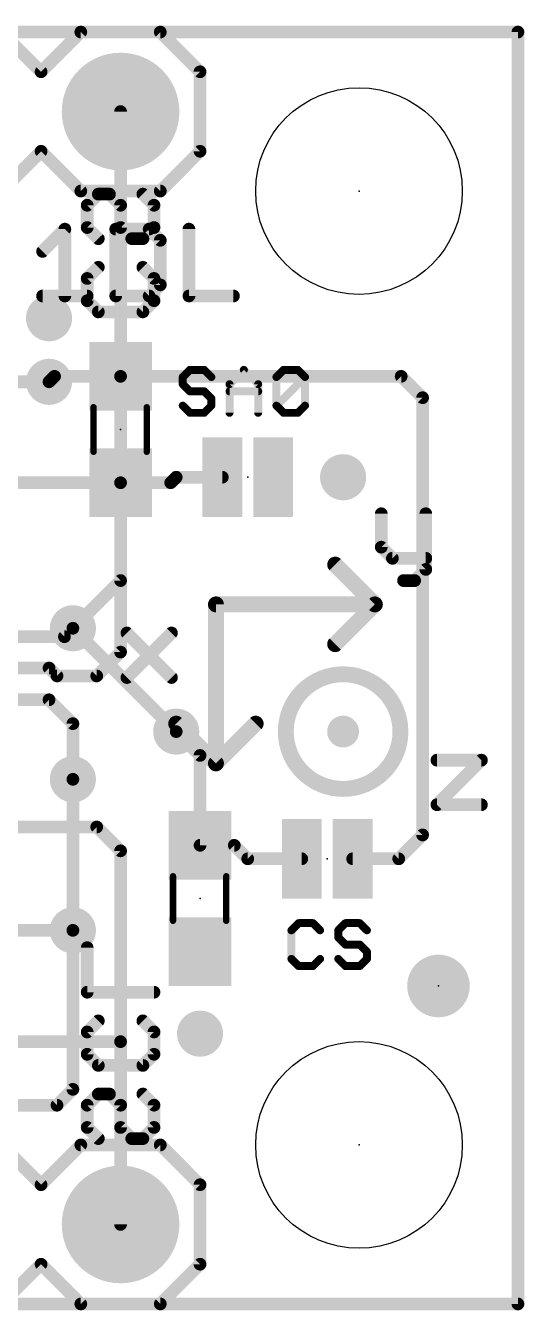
# Model space of a CAD drawing. Extents: x -19 to 88, y -20 to 20.
# Drawn here: x 12.45 to 20.42, y -0.1 to 20.42 of the extents above; entities that cross this region are included whole.
import ezdxf

# ---------------------------------------------------------------- set-up
doc = ezdxf.new("R2010")
doc.units = 0
for name, color, linetype in [('1', 12, 'CONTINUOUS'), ('16', 132, 'CONTINUOUS'), ('17', 110, 'CONTINUOUS'), ('18', 110, 'CONTINUOUS'), ('20', 53, 'CONTINUOUS'), ('21', 41, 'CONTINUOUS'), ('22', 40, 'CONTINUOUS'), ('23', 53, 'CONTINUOUS'), ('24', 53, 'CONTINUOUS'), ('51', 53, 'CONTINUOUS')]:
    doc.layers.add(name, color=color, linetype=linetype)

# ---------------------------------------------------------------- blocks, each defined once
blk = doc.blocks.new('RECT')
blk.add_solid([(-0.5, -0.5), (0.5, -0.5), (-0.5, 0.5), (0.5, 0.5)])
blk = doc.blocks.new('ROUNDP')
at = {"const_width": 0.5}
blk.add_lwpolyline([(0, -0.25, 1), (0, 0.25, 1), (0, -0.25)], format="xyb", dxfattribs=at)
blk = doc.blocks.new('PIE')
at = {"const_width": 0.5}
blk.add_lwpolyline([(0, -0.25, 1), (0, 0.25, 1), (0, -0.25)], format="xyb", dxfattribs=at)
blk = doc.blocks.new('ROUNDV')
at = {"const_width": 0.5}
blk.add_lwpolyline([(0, -0.25, 1), (0, 0.25, 1), (0, -0.25)], format="xyb", dxfattribs=at)

msp = doc.modelspace()

# ---------------------------------------------------------------- linework, layer by layer
at = {"layer": '1', "const_width": 0.2032}
for points in [[(20.32, 20.32), (0, 20.32)], [(20.32, 0), (20.32, 20.32)], [(12.915, 14.82), (12.827, 14.732)], [(13.97, 14.82), (12.915, 14.82)], [(13.97, 14.82), (18.454, 14.82)], [(18.454, 14.82), (18.796, 14.478)], [(18.796, 14.478), (18.796, 7.493)], [(13.97, 13.12), (12.28, 13.12)], [(13.97, 10.414), (13.97, 13.12)], [(13.97, 13.12), (14.771, 13.12)], [(14.771, 13.12), (14.859, 13.208)], [(14.859, 13.208), (15.5956, 13.208)], [(13.073, 10.66), (13.208, 10.795)], [(11.56, 10.66), (13.073, 10.66)], [(13.589, 10.033), (13.97, 10.414)], [(11.56, 10.16), (12.827, 10.16)], [(12.827, 10.16), (12.954, 10.033)], [(12.954, 10.033), (13.589, 10.033)], [(12.827, 9.652), (11.568, 9.652)], [(13.208, 9.271), (12.827, 9.652)], [(13.208, 8.382), (13.208, 9.271)], [(15.24, 8.763), (14.859, 9.144)], [(15.24, 7.327), (15.24, 8.763)], [(13.589, 7.62), (10.922, 7.62)], [(13.97, 7.239), (13.589, 7.62)], [(18.796, 7.493), (18.415, 7.112)], [(15.24, 7.327), (15.787, 7.327)], [(15.787, 7.327), (16.002, 7.112)], [(13.97, 4.191), (13.97, 7.239)], [(16.8656, 7.112), (16.002, 7.112)], [(18.415, 7.112), (17.6784, 7.112)], [(13.208, 5.969), (11.899, 5.969)], [(11.899, 4.191), (13.97, 4.191)], [(13.97, 1.27), (13.97, 4.191)], [(0, 0), (20.32, 0)]]:
    msp.add_lwpolyline(points, dxfattribs=at)
at = {"layer": '1', "const_width": 0.1016}
for points in [[(20.3708, 20.32, 1), (20.2692, 20.32)], [(20.32, 20.2692, 1), (20.32, 20.3708)], [(12.7911, 14.7679, 1), (12.8629, 14.6961)], [(12.915, 14.8708, 1), (12.915, 14.7692)], [(12.9509, 14.7841, 1), (12.8791, 14.8559)], [(13.97, 14.8708, 1), (13.97, 14.7692)], [(13.97, 14.7692, 1), (13.97, 14.8708)], [(18.4899, 14.8559, 1), (18.4181, 14.7841)], [(18.454, 14.7692, 1), (18.454, 14.8708)], [(18.8468, 14.478, 1), (18.7452, 14.478)], [(18.7601, 14.4421, 1), (18.8319, 14.5139)], [(14.0208, 13.12, 1), (13.9192, 13.12)], [(13.97, 13.1708, 1), (13.97, 13.0692)], [(13.97, 13.0692, 1), (13.97, 13.1708)], [(14.7351, 13.1559, 1), (14.8069, 13.0841)], [(14.771, 13.0692, 1), (14.771, 13.1708)], [(14.859, 13.2588, 1), (14.859, 13.1572)], [(14.8949, 13.1721, 1), (14.8231, 13.2439)], [(15.5956, 13.1572, 1), (15.5956, 13.2588)], [(13.2439, 10.7591, 1), (13.1721, 10.8309)], [(13.0371, 10.6959, 1), (13.1089, 10.6241)], [(13.073, 10.6092, 1), (13.073, 10.7108)], [(14.0059, 10.3781, 1), (13.9341, 10.4499)], [(12.827, 10.1092, 1), (12.827, 10.2108)], [(13.9192, 10.414, 1), (14.0208, 10.414)], [(12.8629, 10.1959, 1), (12.7911, 10.1241)], [(12.954, 10.0838, 1), (12.954, 9.9822)], [(12.9181, 9.9971, 1), (12.9899, 10.0689)], [(13.5531, 10.0689, 1), (13.6249, 9.9971)], [(13.589, 9.9822, 1), (13.589, 10.0838)], [(12.8629, 9.6879, 1), (12.7911, 9.6161)], [(12.827, 9.6012, 1), (12.827, 9.7028)], [(13.2588, 9.271, 1), (13.1572, 9.271)], [(13.1721, 9.2351, 1), (13.2439, 9.3069)], [(14.8949, 9.1799, 1), (14.8231, 9.1081)], [(15.2908, 8.763, 1), (15.1892, 8.763)], [(15.2041, 8.7271, 1), (15.2759, 8.7989)], [(13.1572, 8.382, 1), (13.2588, 8.382)], [(13.6249, 7.6559, 1), (13.5531, 7.5841)], [(13.589, 7.5692, 1), (13.589, 7.6708)], [(18.8319, 7.4571, 1), (18.7601, 7.5289)], [(15.24, 7.3778, 1), (15.24, 7.2762)], [(15.8229, 7.3629, 1), (15.7511, 7.2911)], [(15.787, 7.2762, 1), (15.787, 7.3778)], [(18.7452, 7.493, 1), (18.8468, 7.493)], [(14.0208, 7.239, 1), (13.9192, 7.239)], [(13.9341, 7.2031, 1), (14.0059, 7.2749)], [(15.1892, 7.327, 1), (15.2908, 7.327)], [(16.002, 7.1628, 1), (16.002, 7.0612)], [(15.9661, 7.0761, 1), (16.0379, 7.1479)], [(16.8656, 7.0612, 1), (16.8656, 7.1628)], [(17.6784, 7.1628, 1), (17.6784, 7.0612)], [(18.3791, 7.1479, 1), (18.4509, 7.0761)], [(18.415, 7.0612, 1), (18.415, 7.1628)], [(13.208, 5.9182, 1), (13.208, 6.0198)], [(14.0208, 4.191, 1), (13.9192, 4.191)], [(13.9192, 4.191, 1), (14.0208, 4.191)], [(13.97, 4.1402, 1), (13.97, 4.2418)], [(13.9192, 1.27, 1), (14.0208, 1.27)], [(20.2692, 0, 1), (20.3708, 0)], [(20.32, -0.0508, 1), (20.32, 0.0508)]]:
    msp.add_lwpolyline(points, format="xyb", dxfattribs=at)
at = {"layer": '16', "const_width": 0.2032}
for points in [[(20.32, 20.32), (0, 20.32)], [(20.32, 0), (20.32, 20.32)], [(13.97, 11.557), (13.97, 19.05)], [(7.874, 14.732), (12.827, 14.732)], [(13.208, 10.795), (13.97, 11.557)], [(14.859, 9.144), (13.208, 10.795)], [(13.208, 5.969), (13.208, 8.382)], [(13.208, 3.429), (13.208, 5.969)], [(12.954, 3.175), (13.208, 3.429)], [(11.684, 3.175), (12.954, 3.175)], [(0, 0), (20.32, 0)]]:
    msp.add_lwpolyline(points, dxfattribs=at)
at = {"layer": '16', "const_width": 0.1016}
for points in [[(20.3708, 20.32, 1), (20.2692, 20.32)], [(20.32, 20.2692, 1), (20.32, 20.3708)], [(14.0208, 19.05, 1), (13.9192, 19.05)], [(12.827, 14.6812, 1), (12.827, 14.7828)], [(13.9192, 11.557, 1), (14.0208, 11.557)], [(14.0059, 11.5211, 1), (13.9341, 11.5929)], [(13.2439, 10.8309, 1), (13.1721, 10.7591)], [(13.1721, 10.8309, 1), (13.2439, 10.7591)], [(14.8231, 9.1081, 1), (14.8949, 9.1799)], [(13.2588, 8.382, 1), (13.1572, 8.382)], [(13.2588, 5.969, 1), (13.1572, 5.969)], [(13.1572, 5.969, 1), (13.2588, 5.969)], [(13.2439, 3.3931, 1), (13.1721, 3.4649)], [(13.1572, 3.429, 1), (13.2588, 3.429)], [(12.9181, 3.2109, 1), (12.9899, 3.1391)], [(12.954, 3.1242, 1), (12.954, 3.2258)], [(20.2692, 0, 1), (20.3708, 0)], [(20.32, -0.0508, 1), (20.32, 0.0508)]]:
    msp.add_lwpolyline(points, format="xyb", dxfattribs=at)
at = {"layer": '20', "const_width": 0.2032}
for points in [[(20.32, 20.32), (0, 20.32)], [(20.32, 20.32), (20.32, 0)], [(0, 0), (20.32, 0)]]:
    msp.add_lwpolyline(points, dxfattribs=at)
at = {"layer": '20', "const_width": 0.1016}
for points in [[(20.3708, 20.32, 1), (20.2692, 20.32)], [(20.32, 20.2692, 1), (20.32, 20.3708)], [(20.2692, 0, 1), (20.3708, 0)], [(20.32, -0.0508, 1), (20.32, 0.0508)]]:
    msp.add_lwpolyline(points, format="xyb", dxfattribs=at)
at = {"layer": '20'}
for centre in [(17.78, 17.78), (17.78, 2.54)]:
    msp.add_circle(centre, 1.651, dxfattribs=at)
at = {"layer": '21'}
for points, const_width in [([(12.065, 20.32), (12.7, 19.685)], 0.2032), ([(13.335, 20.32), (12.7, 19.685)], 0.2032), ([(13.335, 20.32), (14.605, 20.32)], 0.2032), ([(14.605, 20.32), (15.24, 19.685)], 0.2032), ([(20.32, 0), (20.32, 20.32)], 0.2032), ([(15.24, 19.685), (15.24, 18.415)], 0.2032), ([(12.7, 18.415), (12.065, 17.78)], 0.2032), ([(12.7, 18.415), (13.335, 17.78)], 0.2032), ([(15.24, 18.415), (14.605, 17.78)], 0.2032), ([(14.605, 17.78), (13.335, 17.78)], 0.2032), ([(12.7236, 16.8154), (13.0795, 17.1713)], 0.2032), ([(13.0795, 17.1713), (13.0795, 16.1036)], 0.2032), ([(13.893, 17.1713), (13.893, 16.1036)], 0.2032), ([(14.4268, 17.1713), (13.893, 17.1713)], 0.2032), ([(14.6048, 16.9934), (14.4268, 17.1713)], 0.2032), ([(15.0624, 17.1713), (15.0624, 16.1036)], 0.2032), ([(14.6048, 16.2815), (14.6048, 16.9934)], 0.2032), ([(14.4268, 16.1036), (14.6048, 16.2815)], 0.2032), ([(12.7236, 16.1036), (13.4354, 16.1036)], 0.2032), ([(13.893, 16.1036), (14.4268, 16.1036)], 0.2032), ([(15.0624, 16.1036), (15.7742, 16.1036)], 0.2032), ([(15.0777, 14.9231), (14.9633, 14.8087)], 0.127), ([(15.3064, 14.9231), (15.0777, 14.9231)], 0.127), ([(15.4208, 14.8087), (15.3064, 14.9231)], 0.127), ([(15.7117, 14.6943), (15.9405, 14.9231)], 0.127), ([(15.9405, 14.9231), (16.1693, 14.6943)], 0.127), ([(16.4601, 14.8087), (16.5745, 14.9231)], 0.127), ([(16.5745, 14.9231), (16.8033, 14.9231)], 0.127), ([(16.8033, 14.9231), (16.9177, 14.8087)], 0.127), ([(14.9633, 14.8087), (14.9633, 14.6943)], 0.127), ([(16.4601, 14.3511), (16.4601, 14.8087)], 0.127), ([(16.4601, 14.3511), (16.9177, 14.8087)], 0.127), ([(16.9177, 14.8087), (16.9177, 14.3511)], 0.127), ([(14.9633, 14.6943), (15.0777, 14.5799)], 0.127), ([(15.0777, 14.5799), (15.3064, 14.5799)], 0.127), ([(15.3064, 14.5799), (15.4208, 14.4655)], 0.127), ([(15.7117, 14.2367), (15.7117, 14.6943)], 0.127), ([(15.7117, 14.5799), (16.1693, 14.5799)], 0.127), ([(16.1693, 14.6943), (16.1693, 14.2367)], 0.127), ([(15.0777, 14.2367), (14.9633, 14.3511)], 0.127), ([(15.4208, 14.3511), (15.3064, 14.2367)], 0.127), ([(15.4208, 14.4655), (15.4208, 14.3511)], 0.127), ([(16.5745, 14.2367), (16.4601, 14.3511)], 0.127), ([(16.9177, 14.3511), (16.8033, 14.2367)], 0.127), ([(15.3064, 14.2367), (15.0777, 14.2367)], 0.127), ([(16.8033, 14.2367), (16.5745, 14.2367)], 0.127), ([(18.1356, 12.6244), (18.1356, 12.0906)], 0.2032), ([(18.8474, 12.6244), (18.8474, 11.7347)], 0.2032), ([(18.1356, 12.0906), (18.3135, 11.9126)], 0.2032), ([(18.034, 11.176), (17.399, 11.811)], 0.254), ([(18.3135, 11.9126), (18.8474, 11.9126)], 0.2032), ([(18.8474, 11.7347), (18.6695, 11.5567)], 0.2032), ([(18.6695, 11.5567), (18.4915, 11.5567)], 0.2032), ([(15.494, 11.176), (15.494, 8.636)], 0.254), ([(15.494, 11.176), (18.034, 11.176)], 0.254), ([(17.399, 10.541), (18.034, 11.176)], 0.254), ([(14.0716, 10.7194), (14.7834, 10.0076)], 0.2032), ([(14.0716, 10.0076), (14.7834, 10.7194)], 0.2032), ([(14.859, 9.271), (15.494, 8.636)], 0.254), ([(15.494, 8.636), (16.129, 9.271)], 0.254), ([(19.0246, 8.6874), (19.7364, 8.6874)], 0.2032), ([(19.7364, 8.6874), (19.0246, 7.9756)], 0.2032), ([(19.0246, 7.9756), (19.7364, 7.9756)], 0.2032), ([(16.8149, 6.0839), (16.7005, 5.9695)], 0.127), ([(16.7005, 5.9695), (16.7005, 5.5119)], 0.127), ([(17.0437, 6.0839), (16.8149, 6.0839)], 0.127), ([(17.1581, 5.9695), (17.0437, 6.0839)], 0.127), ([(17.5633, 6.0839), (17.4489, 5.9695)], 0.127), ([(17.4489, 5.9695), (17.4489, 5.8551)], 0.127), ([(17.7921, 6.0839), (17.5633, 6.0839)], 0.127), ([(17.9065, 5.9695), (17.7921, 6.0839)], 0.127), ([(17.4489, 5.8551), (17.5633, 5.7407)], 0.127), ([(17.5633, 5.7407), (17.7921, 5.7407)], 0.127), ([(17.7921, 5.7407), (17.9065, 5.6263)], 0.127), ([(16.7005, 5.5119), (16.8149, 5.3975)], 0.127), ([(17.0437, 5.3975), (17.1581, 5.5119)], 0.127), ([(17.5633, 5.3975), (17.4489, 5.5119)], 0.127), ([(17.9065, 5.5119), (17.7921, 5.3975)], 0.127), ([(17.9065, 5.6263), (17.9065, 5.5119)], 0.127), ([(16.8149, 5.3975), (17.0437, 5.3975)], 0.127), ([(17.7921, 5.3975), (17.5633, 5.3975)], 0.127), ([(12.065, 2.54), (12.7, 1.905)], 0.2032), ([(13.335, 2.54), (12.7, 1.905)], 0.2032), ([(13.335, 2.54), (14.605, 2.54)], 0.2032), ([(14.605, 2.54), (15.24, 1.905)], 0.2032), ([(15.24, 1.905), (15.24, 0.635)], 0.2032), ([(12.7, 0.635), (12.065, 0)], 0.2032), ([(12.7, 0.635), (13.335, 0)], 0.2032), ([(15.24, 0.635), (14.605, 0)], 0.2032), ([(14.605, 0), (13.335, 0)], 0.2032)]:
    msp.add_lwpolyline(points, dxfattribs=dict(at, const_width=const_width))
for points, const_width in [([(13.335, 20.3708, 1), (13.335, 20.2692)], 0.1016), ([(13.3709, 20.2841, 1), (13.2991, 20.3559)], 0.1016), ([(14.6409, 20.3559, 1), (14.5691, 20.2841)], 0.1016), ([(14.605, 20.2692, 1), (14.605, 20.3708)], 0.1016), ([(20.3708, 20.32, 1), (20.2692, 20.32)], 0.1016), ([(12.6641, 19.7209, 1), (12.7359, 19.6491)], 0.1016), ([(12.6641, 19.6491, 1), (12.7359, 19.7209)], 0.1016), ([(15.2908, 19.685, 1), (15.1892, 19.685)], 0.1016), ([(15.2041, 19.6491, 1), (15.2759, 19.7209)], 0.1016), ([(12.7359, 18.4509, 1), (12.6641, 18.3791)], 0.1016), ([(12.7359, 18.3791, 1), (12.6641, 18.4509)], 0.1016), ([(15.2759, 18.3791, 1), (15.2041, 18.4509)], 0.1016), ([(15.1892, 18.415, 1), (15.2908, 18.415)], 0.1016), ([(13.335, 17.8308, 1), (13.335, 17.7292)], 0.1016), ([(13.2991, 17.7441, 1), (13.3709, 17.8159)], 0.1016), ([(14.5691, 17.8159, 1), (14.6409, 17.7441)], 0.1016), ([(14.605, 17.7292, 1), (14.605, 17.8308)], 0.1016), ([(13.1303, 17.1713, 1), (13.0287, 17.1713)], 0.1016), ([(13.1154, 17.1354, 1), (13.0436, 17.2072)], 0.1016), ([(13.9438, 17.1713, 1), (13.8422, 17.1713)], 0.1016), ([(13.893, 17.2221, 1), (13.893, 17.1205)], 0.1016), ([(14.4628, 17.2072, 1), (14.3909, 17.1354)], 0.1016), ([(14.4268, 17.1205, 1), (14.4268, 17.2221)], 0.1016), ([(15.1132, 17.1713, 1), (15.0116, 17.1713)], 0.1016), ([(14.6556, 16.9934, 1), (14.554, 16.9934)], 0.1016), ([(14.5689, 16.9574, 1), (14.6407, 17.0293)], 0.1016), ([(12.6877, 16.8513, 1), (12.7595, 16.7795)], 0.1016), ([(14.554, 16.2815, 1), (14.6556, 16.2815)], 0.1016), ([(14.6407, 16.2456, 1), (14.5689, 16.3175)], 0.1016), ([(12.7236, 16.1544, 1), (12.7236, 16.0528)], 0.1016), ([(13.0287, 16.1036, 1), (13.1303, 16.1036)], 0.1016), ([(13.4354, 16.0528, 1), (13.4354, 16.1544)], 0.1016), ([(13.893, 16.1544, 1), (13.893, 16.0528)], 0.1016), ([(13.8422, 16.1036, 1), (13.9438, 16.1036)], 0.1016), ([(14.3909, 16.1395, 1), (14.4628, 16.0677)], 0.1016), ([(14.4268, 16.0528, 1), (14.4268, 16.1544)], 0.1016), ([(15.0624, 16.1544, 1), (15.0624, 16.0528)], 0.1016), ([(15.0116, 16.1036, 1), (15.1132, 16.1036)], 0.1016), ([(15.7742, 16.0528, 1), (15.7742, 16.1544)], 0.1016), ([(15.0777, 14.9548, 1), (15.0777, 14.8913)], 0.0635), ([(15.1001, 14.9006, 1), (15.0552, 14.9455)], 0.0635), ([(15.3289, 14.9455, 1), (15.284, 14.9006)], 0.0635), ([(15.3064, 14.8913, 1), (15.3064, 14.9548)], 0.0635), ([(15.9629, 14.9455, 1), (15.918, 14.9006)], 0.0635), ([(15.9629, 14.9006, 1), (15.918, 14.9455)], 0.0635), ([(16.5745, 14.9548, 1), (16.5745, 14.8913)], 0.0635), ([(16.5969, 14.9006, 1), (16.552, 14.9455)], 0.0635), ([(16.8257, 14.9455, 1), (16.7808, 14.9006)], 0.0635), ([(16.8033, 14.8913, 1), (16.8033, 14.9548)], 0.0635), ([(14.995, 14.8087, 1), (14.9315, 14.8087)], 0.0635), ([(14.9408, 14.8311, 1), (14.9857, 14.7862)], 0.0635), ([(15.3984, 14.7862, 1), (15.4433, 14.8311)], 0.0635), ([(16.4918, 14.8087, 1), (16.4283, 14.8087)], 0.0635), ([(16.4376, 14.8311, 1), (16.4825, 14.7862)], 0.0635), ([(16.9494, 14.8087, 1), (16.8859, 14.8087)], 0.0635), ([(16.9401, 14.7862, 1), (16.8952, 14.8311)], 0.0635), ([(16.8952, 14.7862, 1), (16.9401, 14.8311)], 0.0635), ([(14.9315, 14.6943, 1), (14.995, 14.6943)], 0.0635), ([(14.9857, 14.7167, 1), (14.9408, 14.6718)], 0.0635), ([(15.0777, 14.6116, 1), (15.0777, 14.5481)], 0.0635), ([(15.0552, 14.5574, 1), (15.1001, 14.6023)], 0.0635), ([(15.3289, 14.6023, 1), (15.284, 14.5574)], 0.0635), ([(15.3064, 14.5481, 1), (15.3064, 14.6116)], 0.0635), ([(15.7434, 14.6943, 1), (15.6799, 14.6943)], 0.0635), ([(15.6892, 14.7167, 1), (15.7341, 14.6718)], 0.0635), ([(15.7117, 14.6116, 1), (15.7117, 14.5481)], 0.0635), ([(16.201, 14.6943, 1), (16.1375, 14.6943)], 0.0635), ([(16.1468, 14.6718, 1), (16.1917, 14.7167)], 0.0635), ([(16.1693, 14.5481, 1), (16.1693, 14.6116)], 0.0635), ([(14.9857, 14.3735, 1), (14.9408, 14.3286)], 0.0635), ([(15.4526, 14.4655, 1), (15.3891, 14.4655)], 0.0635), ([(15.3891, 14.3511, 1), (15.4526, 14.3511)], 0.0635), ([(15.4433, 14.3286, 1), (15.3984, 14.3735)], 0.0635), ([(15.3984, 14.443, 1), (15.4433, 14.4879)], 0.0635), ([(16.4825, 14.3735, 1), (16.4376, 14.3286)], 0.0635), ([(16.4376, 14.3735, 1), (16.4825, 14.3286)], 0.0635), ([(16.4283, 14.3511, 1), (16.4918, 14.3511)], 0.0635), ([(16.8859, 14.3511, 1), (16.9494, 14.3511)], 0.0635), ([(16.9401, 14.3286, 1), (16.8952, 14.3735)], 0.0635), ([(15.0777, 14.2685, 1), (15.0777, 14.205)], 0.0635), ([(15.0552, 14.2142, 1), (15.1001, 14.2592)], 0.0635), ([(15.284, 14.2592, 1), (15.3289, 14.2142)], 0.0635), ([(15.3064, 14.205, 1), (15.3064, 14.2685)], 0.0635), ([(15.6799, 14.2367, 1), (15.7434, 14.2367)], 0.0635), ([(16.1375, 14.2367, 1), (16.201, 14.2367)], 0.0635), ([(16.5745, 14.2685, 1), (16.5745, 14.205)], 0.0635), ([(16.552, 14.2142, 1), (16.5969, 14.2592)], 0.0635), ([(16.7808, 14.2592, 1), (16.8257, 14.2142)], 0.0635), ([(16.8033, 14.205, 1), (16.8033, 14.2685)], 0.0635), ([(18.1864, 12.6244, 1), (18.0848, 12.6244)], 0.1016), ([(18.8982, 12.6244, 1), (18.7966, 12.6244)], 0.1016), ([(18.1715, 12.1265, 1), (18.0997, 12.0546)], 0.1016), ([(18.0848, 12.0906, 1), (18.1864, 12.0906)], 0.1016), ([(17.4439, 11.8559, 1), (17.3541, 11.7661)], 0.127), ([(18.3135, 11.9634, 1), (18.3135, 11.8618)], 0.1016), ([(18.2776, 11.8767, 1), (18.3495, 11.9485)], 0.1016), ([(18.8474, 11.8618, 1), (18.8474, 11.9634)], 0.1016), ([(18.7966, 11.7347, 1), (18.8982, 11.7347)], 0.1016), ([(18.8833, 11.6987, 1), (18.8115, 11.7706)], 0.1016), ([(18.4915, 11.6075, 1), (18.4915, 11.5059)], 0.1016), ([(18.6335, 11.5926, 1), (18.7054, 11.5208)], 0.1016), ([(18.6695, 11.5059, 1), (18.6695, 11.6075)], 0.1016), ([(15.5575, 11.176, 1), (15.4305, 11.176)], 0.127), ([(15.494, 11.2395, 1), (15.494, 11.1125)], 0.127), ([(18.0789, 11.1311, 1), (17.9891, 11.2209)], 0.127), ([(18.034, 11.1125, 1), (18.034, 11.2395)], 0.127), ([(17.9891, 11.1311, 1), (18.0789, 11.2209)], 0.127), ([(14.1075, 10.7553, 1), (14.0357, 10.6835)], 0.1016), ([(14.8193, 10.6835, 1), (14.7475, 10.7553)], 0.1016), ([(17.3541, 10.5859, 1), (17.4439, 10.4961)], 0.127), ([(14.0357, 10.0435, 1), (14.1075, 9.9717)], 0.1016), ([(14.7475, 9.9717, 1), (14.8193, 10.0435)], 0.1016), ([(17.526, 8.2282, 1), (17.526, 10.0598, 1), (17.526, 8.2282)], 0.254), ([(14.9039, 9.3159, 1), (14.8141, 9.2261)], 0.127), ([(16.1739, 9.2261, 1), (16.0841, 9.3159)], 0.127), ([(17.526, 9.017, 1), (17.526, 9.271, 1), (17.526, 9.017)], 0.254), ([(15.4491, 8.6809, 1), (15.5389, 8.5911)], 0.127), ([(15.4305, 8.636, 1), (15.5575, 8.636)], 0.127), ([(15.4491, 8.5911, 1), (15.5389, 8.6809)], 0.127), ([(19.0246, 8.7382, 1), (19.0246, 8.6366)], 0.1016), ([(19.7723, 8.6515, 1), (19.7005, 8.7233)], 0.1016), ([(19.7364, 8.6366, 1), (19.7364, 8.7382)], 0.1016), ([(19.0246, 8.0264, 1), (19.0246, 7.9248)], 0.1016), ([(18.9887, 8.0115, 1), (19.0605, 7.9397)], 0.1016), ([(19.7364, 7.9248, 1), (19.7364, 8.0264)], 0.1016), ([(16.678, 5.9919, 1), (16.723, 5.947)], 0.0635), ([(16.7323, 5.9695, 1), (16.6688, 5.9695)], 0.0635), ([(16.8149, 6.1156, 1), (16.8149, 6.0521)], 0.0635), ([(16.8373, 6.0614, 1), (16.7924, 6.1063)], 0.0635), ([(17.0661, 6.1063, 1), (17.0212, 6.0614)], 0.0635), ([(17.0437, 6.0521, 1), (17.0437, 6.1156)], 0.0635), ([(17.1356, 5.947, 1), (17.1805, 5.9919)], 0.0635), ([(17.4807, 5.9695, 1), (17.4172, 5.9695)], 0.0635), ([(17.4265, 5.9919, 1), (17.4714, 5.947)], 0.0635), ([(17.5633, 6.1156, 1), (17.5633, 6.0521)], 0.0635), ([(17.5858, 6.0614, 1), (17.5409, 6.1063)], 0.0635), ([(17.8146, 6.1063, 1), (17.7697, 6.0614)], 0.0635), ([(17.7921, 6.0521, 1), (17.7921, 6.1156)], 0.0635), ([(17.8841, 5.947, 1), (17.929, 5.9919)], 0.0635), ([(17.4714, 5.8775, 1), (17.4265, 5.8326)], 0.0635), ([(17.4172, 5.8551, 1), (17.4807, 5.8551)], 0.0635), ([(17.5633, 5.7724, 1), (17.5633, 5.7089)], 0.0635), ([(17.5409, 5.7182, 1), (17.5858, 5.7631)], 0.0635), ([(17.8146, 5.7631, 1), (17.7697, 5.7182)], 0.0635), ([(17.7921, 5.7089, 1), (17.7921, 5.7724)], 0.0635), ([(16.723, 5.5343, 1), (16.678, 5.4894)], 0.0635), ([(16.6688, 5.5119, 1), (16.7323, 5.5119)], 0.0635), ([(17.1805, 5.4894, 1), (17.1356, 5.5343)], 0.0635), ([(17.4714, 5.5343, 1), (17.4265, 5.4894)], 0.0635), ([(17.9383, 5.6263, 1), (17.8748, 5.6263)], 0.0635), ([(17.8748, 5.5119, 1), (17.9383, 5.5119)], 0.0635), ([(17.8841, 5.6038, 1), (17.929, 5.6487)], 0.0635), ([(17.929, 5.4894, 1), (17.8841, 5.5343)], 0.0635), ([(16.8149, 5.4292, 1), (16.8149, 5.3658)], 0.0635), ([(16.7924, 5.375, 1), (16.8373, 5.42)], 0.0635), ([(17.0212, 5.42, 1), (17.0661, 5.375)], 0.0635), ([(17.0437, 5.3658, 1), (17.0437, 5.4292)], 0.0635), ([(17.5633, 5.4292, 1), (17.5633, 5.3658)], 0.0635), ([(17.5409, 5.375, 1), (17.5858, 5.42)], 0.0635), ([(17.7697, 5.42, 1), (17.8146, 5.375)], 0.0635), ([(17.7921, 5.3658, 1), (17.7921, 5.4292)], 0.0635), ([(13.335, 2.5908, 1), (13.335, 2.4892)], 0.1016), ([(13.3709, 2.5041, 1), (13.2991, 2.5759)], 0.1016), ([(14.6409, 2.5759, 1), (14.5691, 2.5041)], 0.1016), ([(14.605, 2.4892, 1), (14.605, 2.5908)], 0.1016), ([(12.6641, 1.9409, 1), (12.7359, 1.8691)], 0.1016), ([(12.6641, 1.8691, 1), (12.7359, 1.9409)], 0.1016), ([(15.2908, 1.905, 1), (15.1892, 1.905)], 0.1016), ([(15.2041, 1.8691, 1), (15.2759, 1.9409)], 0.1016), ([(12.7359, 0.6709, 1), (12.6641, 0.5991)], 0.1016), ([(12.7359, 0.5991, 1), (12.6641, 0.6709)], 0.1016), ([(15.1892, 0.635, 1), (15.2908, 0.635)], 0.1016), ([(15.2759, 0.5991, 1), (15.2041, 0.6709)], 0.1016), ([(13.335, 0.0508, 1), (13.335, -0.0508)], 0.1016), ([(13.2991, -0.0359, 1), (13.3709, 0.0359)], 0.1016), ([(14.5691, 0.0359, 1), (14.6409, -0.0359)], 0.1016), ([(14.605, -0.0508, 1), (14.605, 0.0508)], 0.1016), ([(20.2692, 0, 1), (20.3708, 0)], 0.1016)]:
    msp.add_lwpolyline(points, format="xyb", dxfattribs=dict(at, const_width=const_width))
at = {"layer": '22', "const_width": 0.2032}
for points in [[(13.6146, 17.7308), (13.4366, 17.5529)], [(13.4366, 17.5529), (13.4366, 17.1969)], [(13.7925, 17.7308), (13.6146, 17.7308)], [(13.9705, 17.5529), (13.7925, 17.7308)], [(13.9705, 17.1969), (13.9705, 17.5529)], [(14.3264, 17.7308), (14.5043, 17.5529)], [(14.5043, 17.5529), (14.5043, 17.1969)], [(13.4366, 17.1969), (13.6146, 17.019)], [(14.1484, 17.019), (13.9705, 17.1969)], [(14.5043, 17.1969), (14.3264, 17.019)], [(14.3264, 17.019), (14.1484, 17.019)], [(13.4366, 16.3835), (13.6146, 16.5614)], [(14.3264, 16.5614), (14.5043, 16.3835)], [(13.4366, 16.0276), (13.4366, 16.3835)], [(14.5043, 16.3835), (14.5043, 16.0276)], [(13.6146, 15.8496), (13.4366, 16.0276)], [(14.5043, 16.0276), (14.3264, 15.8496)], [(14.3264, 15.8496), (13.6146, 15.8496)], [(13.4366, 4.9804), (13.4366, 5.6922)], [(14.5043, 4.9804), (13.4366, 4.9804)], [(13.4366, 4.3449), (13.6146, 4.5228)], [(14.3264, 4.5228), (14.5043, 4.3449)], [(13.4366, 3.9889), (13.4366, 4.3449)], [(14.5043, 4.3449), (14.5043, 3.9889)], [(13.6146, 3.811), (13.4366, 3.9889)], [(14.3264, 3.811), (13.6146, 3.811)], [(14.5043, 3.9889), (14.3264, 3.811)], [(13.6146, 3.3534), (13.4366, 3.1755)], [(13.7925, 3.3534), (13.6146, 3.3534)], [(13.9705, 3.1755), (13.7925, 3.3534)], [(14.3264, 3.3534), (14.5043, 3.1755)], [(13.4366, 3.1755), (13.4366, 2.8196)], [(13.9705, 2.8196), (13.9705, 3.1755)], [(14.5043, 3.1755), (14.5043, 2.8196)], [(13.4366, 2.8196), (13.6146, 2.6416)], [(14.1484, 2.6416), (13.9705, 2.8196)], [(14.5043, 2.8196), (14.3264, 2.6416)], [(14.3264, 2.6416), (14.1484, 2.6416)]]:
    msp.add_lwpolyline(points, dxfattribs=at)
at = {"layer": '22', "const_width": 0.1016}
for points in [[(13.4874, 17.5529, 1), (13.3858, 17.5529)], [(13.6146, 17.7816, 1), (13.6146, 17.68)], [(13.6505, 17.6949, 1), (13.5786, 17.7667)], [(13.8284, 17.7667, 1), (13.7566, 17.6949)], [(13.7925, 17.68, 1), (13.7925, 17.7816)], [(14.0213, 17.5529, 1), (13.9197, 17.5529)], [(14.3623, 17.7667, 1), (14.2904, 17.6949)], [(14.5551, 17.5529, 1), (14.4535, 17.5529)], [(13.4007, 17.5888, 1), (13.4725, 17.5169)], [(13.9345, 17.5169, 1), (14.0064, 17.5888)], [(14.4684, 17.5169, 1), (14.5402, 17.5888)], [(13.4725, 17.2329, 1), (13.4007, 17.161)], [(13.3858, 17.1969, 1), (13.4874, 17.1969)], [(14.0064, 17.2329, 1), (13.9345, 17.161)], [(13.9197, 17.1969, 1), (14.0213, 17.1969)], [(14.4535, 17.1969, 1), (14.5551, 17.1969)], [(14.5402, 17.161, 1), (14.4684, 17.2329)], [(13.5786, 16.9831, 1), (13.6505, 17.0549)], [(14.1484, 17.0698, 1), (14.1484, 16.9682)], [(14.1125, 16.9831, 1), (14.1843, 17.0549)], [(14.2904, 17.0549, 1), (14.3623, 16.9831)], [(14.3264, 16.9682, 1), (14.3264, 17.0698)], [(13.6505, 16.5255, 1), (13.5786, 16.5973)], [(14.3623, 16.5973, 1), (14.2904, 16.5255)], [(13.4874, 16.3835, 1), (13.3858, 16.3835)], [(13.4007, 16.4194, 1), (13.4725, 16.3475)], [(14.5551, 16.3835, 1), (14.4535, 16.3835)], [(14.4684, 16.3475, 1), (14.5402, 16.4194)], [(13.4725, 16.0635, 1), (13.4007, 15.9916)], [(13.3858, 16.0276, 1), (13.4874, 16.0276)], [(14.4535, 16.0276, 1), (14.5551, 16.0276)], [(14.5402, 15.9916, 1), (14.4684, 16.0635)], [(13.6146, 15.9004, 1), (13.6146, 15.7988)], [(13.5786, 15.8137, 1), (13.6505, 15.8855)], [(14.2904, 15.8855, 1), (14.3623, 15.8137)], [(14.3264, 15.7988, 1), (14.3264, 15.9004)], [(13.4874, 5.6922, 1), (13.3858, 5.6922)], [(13.4366, 5.0312, 1), (13.4366, 4.9296)], [(13.3858, 4.9804, 1), (13.4874, 4.9804)], [(14.5043, 4.9296, 1), (14.5043, 5.0312)], [(13.6505, 4.4869, 1), (13.5786, 4.5587)], [(14.3623, 4.5587, 1), (14.2904, 4.4869)], [(13.4874, 4.3449, 1), (13.3858, 4.3449)], [(13.4007, 4.3808, 1), (13.4725, 4.3089)], [(14.5551, 4.3449, 1), (14.4535, 4.3449)], [(14.4684, 4.3089, 1), (14.5402, 4.3808)], [(13.4725, 4.0249, 1), (13.4007, 3.953)], [(13.3858, 3.9889, 1), (13.4874, 3.9889)], [(13.6146, 3.8618, 1), (13.6146, 3.7602)], [(14.3264, 3.7602, 1), (14.3264, 3.8618)], [(14.4535, 3.9889, 1), (14.5551, 3.9889)], [(14.5402, 3.953, 1), (14.4684, 4.0249)], [(13.5786, 3.7751, 1), (13.6505, 3.8469)], [(14.2904, 3.8469, 1), (14.3623, 3.7751)], [(13.6146, 3.4042, 1), (13.6146, 3.3026)], [(13.6505, 3.3175, 1), (13.5786, 3.3893)], [(13.8284, 3.3893, 1), (13.7566, 3.3175)], [(13.7925, 3.3026, 1), (13.7925, 3.4042)], [(14.3623, 3.3893, 1), (14.2904, 3.3175)], [(13.4874, 3.1755, 1), (13.3858, 3.1755)], [(13.4007, 3.2114, 1), (13.4725, 3.1395)], [(14.0213, 3.1755, 1), (13.9197, 3.1755)], [(13.9345, 3.1395, 1), (14.0064, 3.2114)], [(14.5551, 3.1755, 1), (14.4535, 3.1755)], [(14.4684, 3.1395, 1), (14.5402, 3.2114)], [(13.4725, 2.8555, 1), (13.4007, 2.7836)], [(14.0064, 2.8555, 1), (13.9345, 2.7836)], [(14.5402, 2.7836, 1), (14.4684, 2.8555)], [(13.3858, 2.8196, 1), (13.4874, 2.8196)], [(13.5786, 2.6057, 1), (13.6505, 2.6775)], [(13.9197, 2.8196, 1), (14.0213, 2.8196)], [(14.1484, 2.6924, 1), (14.1484, 2.5908)], [(14.1125, 2.6057, 1), (14.1843, 2.6775)], [(14.2904, 2.6775, 1), (14.3623, 2.6057)], [(14.3264, 2.5908, 1), (14.3264, 2.6924)], [(14.4535, 2.8196, 1), (14.5551, 2.8196)]]:
    msp.add_lwpolyline(points, format="xyb", dxfattribs=at)
at = {"layer": '23'}
for p in [(17.78, 17.78), (13.97, 13.97), (16.002, 13.208), (17.272, 7.112), (15.24, 6.477), (19.05, 5.08), (17.78, 2.54)]:
    msp.add_point(p, dxfattribs=at)
at = {"layer": '24'}
msp.add_point((19.05, 5.08), dxfattribs=at)
at = {"layer": '51', "const_width": 0.1016}
for points in [[(13.538, 13.614), (13.538, 14.326)], [(14.389, 13.614), (14.389, 14.326)], [(14.808, 6.121), (14.808, 6.833)], [(15.659, 6.121), (15.659, 6.833)]]:
    msp.add_lwpolyline(points, dxfattribs=at)
at = {"layer": '51', "const_width": 0.0508}
for points in [[(13.5634, 14.326, 1), (13.5126, 14.326)], [(14.4144, 14.326, 1), (14.3636, 14.326)], [(13.5126, 13.614, 1), (13.5634, 13.614)], [(14.3636, 13.614, 1), (14.4144, 13.614)], [(14.8334, 6.833, 1), (14.7826, 6.833)], [(15.6844, 6.833, 1), (15.6336, 6.833)], [(14.7826, 6.121, 1), (14.8334, 6.121)], [(15.6336, 6.121, 1), (15.6844, 6.121)]]:
    msp.add_lwpolyline(points, format="xyb", dxfattribs=at)

# ---------------------------------------------------------------- block references
at = {"layer": '1', "xscale": 1.1, "rotation": 90}
for p in [(13.97, 14.82), (13.97, 13.12), (15.24, 7.327), (15.24, 5.627)]:
    msp.add_blockref('RECT', p, dxfattribs=at)
at = {"layer": '1', "xscale": 0.635, "yscale": 1.27, "rotation": 180}
for p in [(15.5956, 13.208), (16.4084, 13.208)]:
    msp.add_blockref('RECT', p, dxfattribs=at)
at = {"layer": '1', "xscale": 0.635, "yscale": 1.27}
for p in [(16.8656, 7.112), (17.6784, 7.112)]:
    msp.add_blockref('RECT', p, dxfattribs=at)
at = {"layer": '1'}
msp.add_blockref('PIE', (19.05, 5.08), dxfattribs=at)
at = {"layer": '16'}
msp.add_blockref('PIE', (19.05, 5.08), dxfattribs=at)
at = {"layer": '17', "xscale": 1.8796, "yscale": 1.8796, "rotation": 90}
for p in [(13.97, 19.05), (13.97, 19.05), (13.97, 1.27), (13.97, 1.27)]:
    msp.add_blockref('ROUNDP', p, dxfattribs=at)
at = {"layer": '18', "xscale": 0.7366, "yscale": 0.7366}
for p in [(12.827, 15.748), (12.827, 15.748), (12.827, 14.732), (12.827, 14.732), (17.526, 13.208), (17.526, 13.208), (13.208, 10.795), (13.208, 10.795), (14.859, 9.144), (14.859, 9.144), (13.208, 8.382), (13.208, 8.382), (13.208, 5.969), (13.208, 5.969), (15.24, 4.318), (15.24, 4.318)]:
    msp.add_blockref('ROUNDV', p, dxfattribs=at)
at = {"layer": '51', "xscale": 0.508, "yscale": 0.508}
for p in [(13.97, 19.05), (13.97, 1.27)]:
    msp.add_blockref('RECT', p, dxfattribs=at)
at = {"layer": '51', "xscale": 0.5001, "yscale": 0.95, "rotation": 90}
for p in [(13.9649, 14.5503), (13.9649, 13.3819), (15.2349, 7.0573), (15.2349, 5.8889)]:
    msp.add_blockref('RECT', p, dxfattribs=at)

doc.saveas('drawing.dxf')
